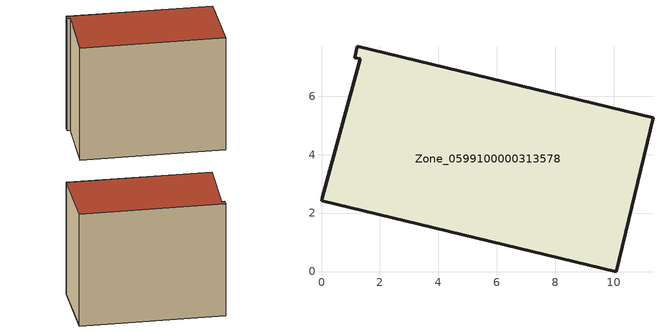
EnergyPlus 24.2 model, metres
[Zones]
Zone_0599100000313578
 floor ground (C_G): 1.23,7.7 11.34,5.26 10.09,0 0,2.43 0.02,2.52 1.33,7.28 1.14,7.32 z0
 wall outside (C_F): 11.34,5.26 1.23,7.7 1.14,7.32 1.33,7.28 0.02,2.52 0,2.43 10.09,0 11.34,5.26 z0:8.64
 roof outside (C_R): 1.33,7.28 0.02,2.52 0,2.43 10.09,0 11.34,5.26 1.23,7.7 1.14,7.32 z8.64
[BUILDING]
Pand.0599100000313578: North Axis=0; Terrain=City; Loads Convergence Tolerance Value=0.04; Temperature Convergence Tolerance Value=0.4; Solar Distribution=FullExterior; Maximum Number of Warmup Days=25; Minimum Number of Warmup Days=1
[Site:Location]
Rotterdam.The.Hague.AP_ZH_NLD Design_Conditions: Latitude=51.96; Longitude=4.45; Time Zone=1; Elevation=-4.5
[SITE:GROUNDTEMPERATURE:BUILDINGSURFACE]
18, 18, 18, 18, 18, 18, 18, 18, 18, 18, 18, 18
[MATERIAL] Thermal Absorptance=0.9; Solar Absorptance=0.7; Visible Absorptance=0.7
Name | Roughness | Thickness | Conductivity | Density | Specific Heat
G.TI.1992-2005 | MediumSmooth | 0.15 | 0.06 | 540 | 1210
F.TI.1992-2005 | Rough | 0.3 | 0.12 | 1920 | 840
R.TI.1992-2005 | MediumRough | 0.2 | 0.08 | 1500 | 1000
[CONSTRUCTION]
C_G: G.TI.1992-2005
C_F: F.TI.1992-2005
C_R: R.TI.1992-2005
[ZONE]
Zone_0599100000313578: Type=1; Multiplier=1; Ceiling Height=Autocalculate; Volume=Autocalculate; Floor Area=autocalculate; Part of Total Floor Area=Yes
[ZONEINFILTRATION:DESIGNFLOWRATE]
Infil_Zone_0599100000313578: Zone or ZoneList or Space or SpaceList=Zone_0599100000313578; Schedule=AlwaysOn; Design Flow Rate Calculation Method=Flow/Area; Flow Rate per Floor Area=0.0015; Constant Term Coefficient=1; Temperature Term Coefficient=0; Velocity Term Coefficient=0; Velocity Squared Term Coefficient=0
[HVACTEMPLATE:ZONE:IDEALLOADSAIRSYSTEM]
Zone_0599100000313578: Maximum Heating Supply Air Temperature=50; Minimum Cooling Supply Air Temperature=13; Maximum Heating Supply Air Humidity Ratio=0.0156; Minimum Cooling Supply Air Humidity Ratio=0.0077; Heating Limit=NoLimit; Cooling Limit=NoLimit; Dehumidification Control Type=ConstantSensibleHeatRatio; Cooling Sensible Heat Ratio=0.7; Dehumidification Setpoint=60; Humidification Control Type=None; Humidification Setpoint=30; Outdoor Air Method=None; Outdoor Air Flow Rate per Person=0.00944; Outdoor Air Flow Rate per Zone Floor Area=0; Outdoor Air Flow Rate per Zone=0; Demand Controlled Ventilation Type=None; Outdoor Air Economizer Type=NoEconomizer; Heat Recovery Type=None; Sensible Heat Recovery Effectiveness=0.7; Latent Heat Recovery Effectiveness=0.65
[ZONECONTROL:THERMOSTAT]
ThermostatControl_Zone_0599100000313578: Zone or ZoneList=Zone_0599100000313578; Control Type Schedule=DualSetpointControlType; Control 1=Thermostat_Zone_0599100000313578; Temperature Difference Between Cutout And Setpoint=0
[THERMOSTATSETPOINT:DUALSETPOINT]
Thermostat_Zone_0599100000313578: Heating Setpoint Temperature Schedule=HeatingSetpoint_Zone_0599100000313578; Cooling Setpoint Temperature Schedule=CoolingSetpoint_Zone_0599100000313578
[SCHEDULE:COMPACT]
HeatingSetpoint_Zone_0599100000313578: Through: 12/31, For: AllDays, Until: 24:00, 21
CoolingSetpoint_Zone_0599100000313578: Through: 12/31, For: AllDays, Until: 24:00, 24
DualSetpointControlType: Through: 12/31, For: AllDays, Until: 24:00, 4
AlwaysOn: Through: 12/31, For: AllDays, Until: 24:00, 1
